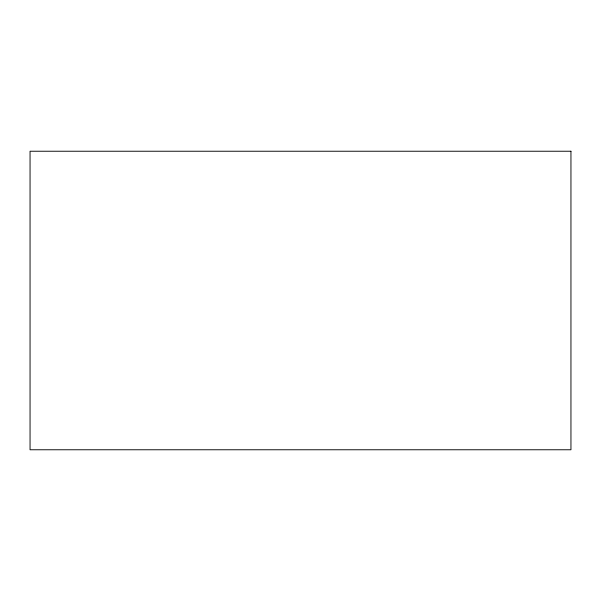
<?xml version="1.0" encoding="UTF-8"?>
<svg xmlns="http://www.w3.org/2000/svg" width="601" height="601" viewBox="0 0 601 601"><rect width="100%" height="100%" fill="white"/><g stroke="black" fill="none" stroke-linecap="round" stroke-linejoin="round"><path stroke-width="0.9" d="M570.95 151.234L30.05 151.234L30.05 449.766L570.95 449.766L570.95 151.234"/></g></svg>
